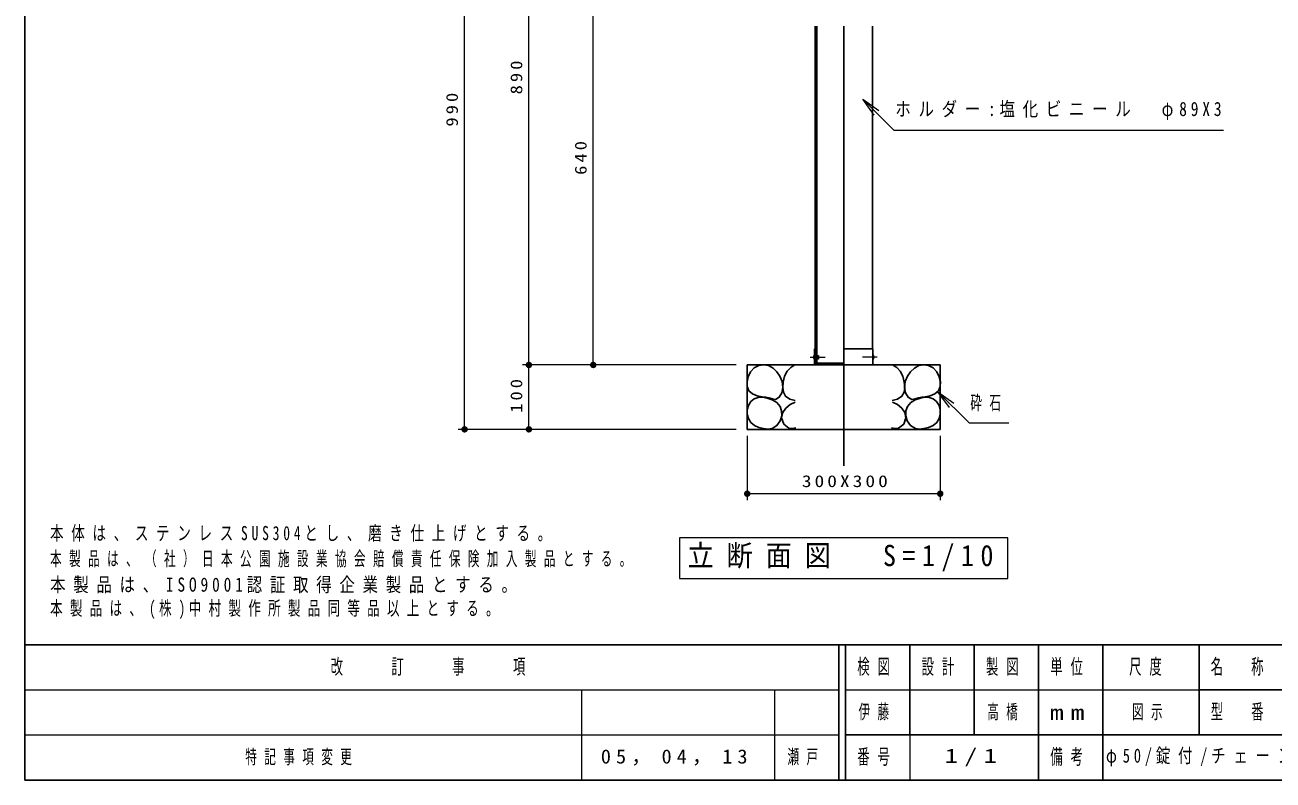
# Model space of a CAD drawing. Units: millimetres on the paper, scale 1:10. Extents: x -365 to 12, y -47 to 257.
# Drawn here: x -365 to -171, y 0 to 117.3 of the extents above; entities that cross this region are included whole.
import ezdxf

# ---------------------------------------------------------------- set-up
doc = ezdxf.new("R2010")
doc.units = ezdxf.units.MM
doc.linetypes.add('USER2', pattern=[6, 3, -1, 1, -1])
doc.layers.add('LY_1', color=3, linetype='Continuous', lineweight=25)
doc.layers.add('LY_2', color=7, linetype='Continuous', lineweight=13)
doc.styles.add('ＭＳ ゴシック', font='')
doc.styles.get('ＭＳ ゴシック').set_extended_font_data('MS Gothic')

# ---------------------------------------------------------------- blocks, each defined once
blk = doc.blocks.new('filled_dot')
at = {"color": 0, "linetype": 'Continuous', "lineweight": -2, "const_width": 1.25}
blk.add_lwpolyline([(-0.625, 0, 1), (0.625, 0, 1)], format="xyb", close=True, dxfattribs=at)

msp = doc.modelspace()

# ---------------------------------------------------------------- linework, layer by layer
at = {"layer": 'LY_1', "color": 7, "lineweight": 13}
for p, q in [((-296.684, 54.474), (-296.684, 153.474)), ((-286.684, 64.474), (-286.684, 153.474)), ((-276.684, 64.474), (-276.684, 128.474)), ((-232.998, 103.291), (-234.766, 105.766)), ((-234.766, 105.766), (-232.291, 103.998)), ((-234.766, 105.766), (-232.645, 103.645)), ((-254.454, 64.474), (-287.684, 64.474)), ((-286.684, 54.474), (-286.684, 64.474)), ((-254.454, 64.474), (-277.684, 64.474)), ((-221.336, 57.842), (-223.104, 60.317)), ((-223.104, 60.317), (-220.629, 58.549)), ((-223.104, 60.317), (-220.983, 58.195)), ((-254.454, 54.474), (-297.684, 54.474)), ((-254.454, 54.474), (-287.684, 54.474)), ((-252.754, 53.474), (-252.754, 43.474)), ((-222.754, 53.474), (-222.754, 43.474)), ((-222.754, 44.474), (-252.754, 44.474)), ((-212.254, 37.624), (-263.254, 37.624)), ((-263.254, 37.624), (-263.254, 31.324)), ((-212.254, 31.324), (-212.254, 37.624)), ((-263.254, 31.324), (-212.254, 31.324))]:
    msp.add_line(p, q, dxfattribs=at)
at = {"layer": 'LY_1'}
for p, q in [((-242.204, 117.099), (-242.204, 65.844)), ((-241.934, 117.099), (-241.934, 65.844)), ((-237.754, 117.099), (-237.754, 48.799)), ((-233.304, 117.099), (-233.304, 66.974)), ((-242.199, 65.841), (-242.199, 84.212)), ((-233.299, 66.976), (-233.299, 84.212)), ((-242.304, 64.674), (-242.304, 66.974)), ((-242.304, 66.974), (-242.204, 66.974)), ((-241.894, 65.844), (-241.694, 65.954)), ((-241.694, 65.954), (-241.694, 65.394)), ((-233.204, 66.974), (-237.754, 66.974)), ((-233.204, 64.674), (-233.204, 66.974)), ((-252.754, 64.474), (-252.754, 54.474)), ((-252.754, 64.474), (-222.754, 64.474)), ((-242.304, 65.844), (-241.894, 65.844)), ((-242.304, 65.514), (-241.894, 65.514)), ((-242.204, 65.514), (-242.204, 64.614)), ((-237.754, 64.754), (-242.204, 64.754)), ((-242.104, 64.554), (-237.754, 64.554)), ((-242.104, 64.474), (-236.504, 64.474)), ((-241.934, 65.514), (-241.934, 64.754)), ((-241.894, 65.514), (-241.694, 65.394)), ((-237.754, 64.474), (-233.404, 64.474)), ((-222.754, 64.474), (-222.754, 54.474)), ((-252.754, 54.474), (-222.754, 54.474))]:
    msp.add_line(p, q, dxfattribs=at)
at = {"layer": 'LY_1', "color": 7, "linetype": 'USER2', "lineweight": 13}
for p, q in [((-242.954, 65.674), (-240.654, 65.674)), ((-232.554, 65.674), (-234.854, 65.674))]:
    msp.add_line(p, q, dxfattribs=at)
at = {"layer": 'LY_1', "color": 7, "lineweight": 13}
for points in [[(-234.766, 105.766), (-229.942, 100.943), (-178.731, 100.943)], [(-223.104, 60.317), (-218.281, 55.493), (-212.07, 55.493)]]:
    msp.add_lwpolyline(points, dxfattribs=at)
at = {"layer": 'LY_1'}
for points in [[(-250.43, 59.535), (-251.201, 59.672), (-251.93, 59.974), (-252.483, 60.461), (-252.754, 61.111), (-252.78, 61.866), (-252.604, 62.635), (-252.217, 63.408), (-251.658, 64.021), (-250.953, 64.407), (-250.186, 64.513), (-249.423, 64.367), (-248.729, 63.97), (-248.155, 63.393), (-247.691, 62.716), (-247.318, 61.901), (-247.208, 60.984), (-247.381, 60.167), (-247.769, 59.47), (-248.336, 59.132), (-248.844, 59.201), (-249.383, 59.374), (-249.907, 59.476)], [(-225.079, 59.535), (-224.307, 59.672), (-223.579, 59.974), (-223.025, 60.461), (-222.754, 61.111), (-222.728, 61.866), (-222.904, 62.635), (-223.291, 63.408), (-223.85, 64.021), (-224.555, 64.407), (-225.322, 64.513), (-226.085, 64.367), (-226.779, 63.97), (-227.354, 63.393), (-227.817, 62.716), (-228.19, 61.901), (-228.3, 60.984), (-228.127, 60.167), (-227.739, 59.47), (-227.172, 59.132), (-226.664, 59.201), (-226.126, 59.374), (-225.601, 59.476)], [(-250.228, 54.582), (-250.954, 54.754), (-251.635, 55.073), (-252.201, 55.549), (-252.573, 56.133), (-252.767, 56.809), (-252.765, 57.522), (-252.564, 58.199), (-252.191, 58.787), (-251.678, 59.213), (-251.057, 59.425), (-250.372, 59.45), (-249.664, 59.334), (-248.859, 59.062), (-248.161, 58.638), (-247.651, 58.045), (-247.402, 57.331), (-247.388, 56.547), (-247.611, 55.79), (-248.146, 55.07), (-248.899, 54.623), (-249.561, 54.513)], [(-225.28, 54.582), (-224.554, 54.754), (-223.874, 55.073), (-223.307, 55.549), (-222.935, 56.133), (-222.741, 56.809), (-222.743, 57.522), (-222.944, 58.199), (-223.317, 58.787), (-223.83, 59.213), (-224.451, 59.425), (-225.136, 59.45), (-225.844, 59.334), (-226.65, 59.062), (-227.347, 58.638), (-227.857, 58.045), (-228.106, 57.331), (-228.12, 56.547), (-227.897, 55.79), (-227.363, 55.07), (-226.609, 54.623), (-225.948, 54.513)]]:
    msp.add_lwpolyline(points, close=True, dxfattribs=at)
for points in [[(-245.276, 58.971), (-246.113, 59.168), (-246.806, 59.615), (-247.136, 60.238), (-247.231, 60.995), (-247.168, 61.79), (-246.946, 62.718), (-246.524, 63.521), (-245.996, 64.067), (-245.356, 64.488)], [(-230.233, 58.971), (-229.395, 59.168), (-228.703, 59.615), (-228.372, 60.238), (-228.277, 60.995), (-228.34, 61.79), (-228.562, 62.718), (-228.984, 63.521), (-229.512, 64.067), (-230.152, 64.488)], [(-245.195, 54.703), (-245.739, 54.602), (-246.282, 54.663), (-247.072, 55.291), (-247.41, 56.273), (-247.237, 57.073), (-246.765, 57.763), (-246.095, 58.324), (-245.316, 58.689)], [(-230.313, 54.703), (-229.769, 54.602), (-229.226, 54.663), (-228.437, 55.291), (-228.099, 56.273), (-228.271, 57.073), (-228.743, 57.763), (-229.413, 58.324), (-230.192, 58.689)]]:
    msp.add_lwpolyline(points, dxfattribs=at)
for centre, radius, start, end in [((-241.899, 65.676), 0.5, 143.13032, 216.86969), ((-233.599, 65.676), 0.5, 323.13028, 36.86972), ((-242.099, 64.676), 0.2, 179.99998, 270.00003), ((-242.099, 64.676), 0.12, 179.99998, 270.00003), ((-233.399, 64.676), 0.2, 270.00002, 0)]:
    msp.add_arc(centre, radius, start, end, dxfattribs=at)
at = {"layer": 'LY_2', "color": 20, "lineweight": 25}
for p, q in [((-365, 257), (-365, 0)), ((-365, 21), (0, 21)), ((-365, 0), (0, 0))]:
    msp.add_line(p, q, dxfattribs=at)
at = {"layer": 'LY_2', "color": 3, "lineweight": 25}
for p, q in [((-238.5, 21), (-238.5, 0)), ((-237.5, 21), (-237.5, 0)), ((-227.5, 21), (-227.5, 7)), ((-217.5, 21), (-217.5, 7)), ((-207.5, 21), (-207.5, 0)), ((-197.5, 21), (-197.5, 7)), ((-182.5, 21), (-182.5, 7)), ((-182.5, 14), (-70, 14)), ((-237.5, 7), (0, 7)), ((-197.5, 7), (-197.5, 0))]:
    msp.add_line(p, q, dxfattribs=at)
at = {"layer": 'LY_2'}
for p, q in [((-365, 14), (-238.5, 14)), ((-278.5, 14), (-278.5, 0)), ((-248.5, 14), (-248.5, 0)), ((-237.5, 14), (-182.5, 14)), ((-365, 7), (-238.5, 7)), ((-227.5, 7), (-227.5, 0))]:
    msp.add_line(p, q, dxfattribs=at)

# ---------------------------------------------------------------- block references
at = {"layer": 'LY_1', "color": 7, "lineweight": 13, "xscale": 0.4, "yscale": 0.4}
for p, rotation in [((-286.684, 64.474), 90), ((-276.684, 64.474), 90), ((-296.684, 54.474), 90), ((-286.684, 54.474), 90), ((-222.754, 44.474), 180)]:
    msp.add_blockref('filled_dot', p, dxfattribs=dict(at, rotation=rotation))
msp.add_blockref('filled_dot', (-252.754, 44.474), dxfattribs=at)

# ---------------------------------------------------------------- texts
at = {"layer": 'LY_1', "color": 7, "char_height": 1.833, "attachment_point": 8, "rotation": 90, "style": 'ＭＳ ゴシック'}
for s, insert in [('\\T1.33;\\W1.15;890', (-287.684, 109.366)), ('\\T1.33;\\W1.15;990', (-297.684, 104.366)), ('\\T1.33;\\W1.15;640', (-277.684, 96.866)), ('\\T1.33;\\W1.15;100', (-287.684, 59.902))]:
    msp.add_mtext(s, dxfattribs=dict(at, insert=insert))
at = {"layer": 'LY_1', "color": 7, "style": 'ＭＳ ゴシック'}
for s, insert, char_height, attachment_point in [('\\T1.5;\\W0.8;ホルダー:塩化ビニール\u3000φ89X3', (-229.731, 103.943), 2.199, 4), ('\\T1.64;\\W0.6;砕石', (-218.07, 58.493), 2.199, 4), ('\\T1.32;\\W1.2;300X300', (-237.345, 45.474), 1.833, 8), ('\\T1.57;\\W0.7;本体は、ステンレスSUS304とし、磨き仕上げとする。', (-361.097, 37.011), 2.199, 7), ('\\T1.5;\\W0.9;立断面図\u3000S=1/10', (-237.754, 34.474), 3.299, 5), ('\\T1.64;\\W0.6;本製品は、（社）日本公園施設業協会賠償責任保険加入製品とする。', (-361.097, 33.011), 2.199, 7), ('\\T1.5;\\W0.8;本製品は、ISO9001認証取得企業製品とする。', (-361.097, 29.011), 2.199, 7), ('\\T1.58;\\W0.65;本製品は、(株)中村製作所製品同等品以上とする。', (-361.097, 25.011), 2.199, 7), ('\\T1.64;\\W0.6;伊藤', (-232.5, 10.5), 2.199, 5), ('\\T1.64;\\W0.6;高橋', (-212.5, 10.5), 2.199, 5), ('\\T1.64;\\W0.6;図示', (-190, 10.5), 2.199, 5), ('\\T1.64;\\W0.6;特記事項変更', (-330.75, 3.5), 2.199, 4), ('\\T1.5;\\W1.05;05，04，13', (-275.5, 3.5), 2.199, 4), ('\\T1.64;\\W0.6;瀬戸', (-246.5, 3.5), 2.199, 4), ('\\T1.5;\\W1.35;1/1', (-217.5, 3.5), 2.199, 5), ('\\T1.53;\\W0.75;φ50/錠付/チェーン内蔵', (-197, 3.5), 2.199, 4)]:
    msp.add_mtext(s, dxfattribs=dict(at, insert=insert, char_height=char_height, attachment_point=attachment_point))
at = {"layer": 'LY_2', "char_height": 2.346, "attachment_point": 5, "style": 'ＭＳ ゴシック'}
for s, insert in [('\\T1.64;\\W0.6;改\u3000\u3000訂\u3000\u3000事\u3000\u3000項', (-301.75, 17.5)), ('\\T1.64;\\W0.6;検図', (-232.5, 17.5)), ('\\T1.64;\\W0.6;設計', (-222.5, 17.5)), ('\\T1.64;\\W0.6;製図', (-212.5, 17.5)), ('\\T1.64;\\W0.6;単位', (-202.5, 17.5)), ('\\T1.64;\\W0.6;尺度', (-190.25, 17.5)), ('\\T1.64;\\W0.6;名\u3000称', (-176, 17.5)), ('\\T1.64;\\W0.6;型\u3000番', (-176, 10.5)), ('\\T1.5;\\W1.35;mm', (-202.5, 10.5)), ('\\T1.64;\\W0.6;番号', (-232.5, 3.5)), ('\\T1.64;\\W0.6;備考', (-202.5, 3.5))]:
    msp.add_mtext(s, dxfattribs=dict(at, insert=insert))

doc.saveas('drawing.dxf')
